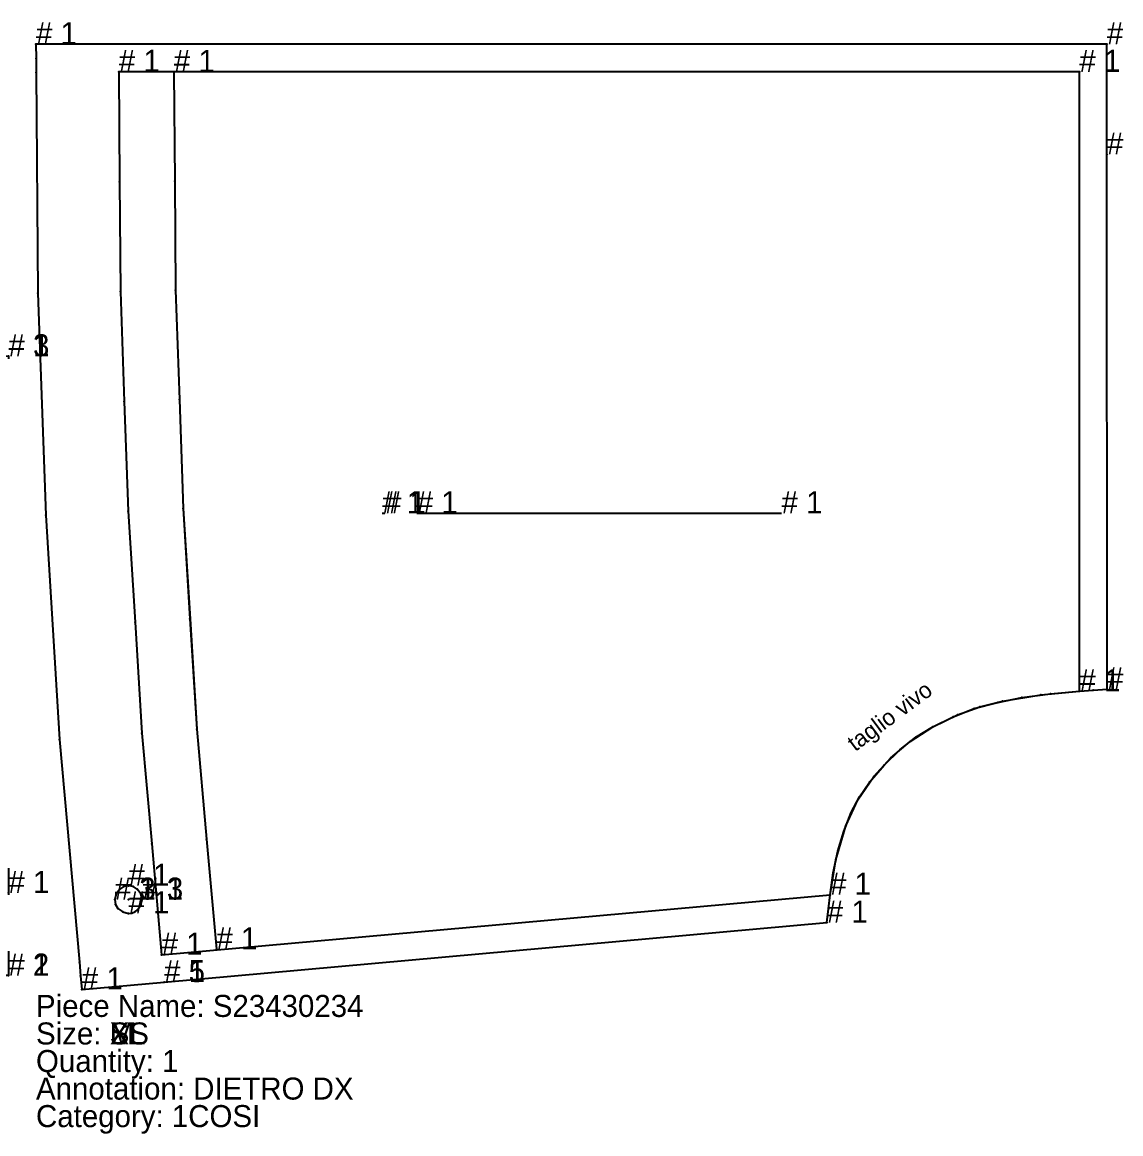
# Model space of a CAD drawing. Extents: x -10 to 8445, y -315 to 270.
# Drawn here: x 621.8 to 1020.8, y -224 to 179.6 of the extents above; entities that cross this region are included whole.
import ezdxf

# ---------------------------------------------------------------- set-up
doc = ezdxf.new("R2010")
doc.units = 0

# ---------------------------------------------------------------- blocks, each defined once
blk = doc.blocks.new('S23430225-S_S')
at = {"layer": '1'}
blk.add_lwpolyline([(-31495.2949, -60101.7578), (-31495.293, -60101.7578), (-31254.5645, -60123.3633), (-31253.9922, -60128.4297), (-31253.4199, -60133.5), (-31252.3047, -60141.4805), (-31250.5801, -60149.3477), (-31248.4219, -60156.4375), (-31245.6797, -60163.3242), (-31242.7246, -60169.0508), (-31239.0977, -60174.3789), (-31233.8125, -60180.5898), (-31227.9609, -60186.2695), (-31222.2012, -60190.6758), (-31216.0313, -60194.4883), (-31208.707, -60198.1172), (-31201.0918, -60201.0977), (-31192.5059, -60203.3398), (-31183.8008, -60205.0469), (-31173.3418, -60206.4844), (-31162.8164, -60207.3828), (-31162.8516, -60402.2383), (-31162.8594, -60432.2461), (-31541.7441, -60432.2578), (-31541.7402, -60432.1406), (-31541.7363, -60432.0195), (-31541.1133, -60351.8438), (-31538.2969, -60271.293), (-31533.2559, -60189.8906), (-31526.0684, -60109.0664), (-31525.623, -60104.1016), (-31525.1836, -60099.1328)], close=True, dxfattribs=at)
at = {"layer": '13'}
blk.add_point((-31508.2168, -60131.7344), dxfattribs=at)
at = {"layer": '14'}
blk.add_lwpolyline([(-31496.1836, -60111.7227), (-31253.4238, -60133.5), (-31251.3516, -60146.2188), (-31247.6641, -60158.5664), (-31243.3184, -60167.9063), (-31237.5195, -60176.4141), (-31231.3652, -60183.1953), (-31224.3652, -60189.1055), (-31216.0332, -60194.4844), (-31207.1055, -60198.8164), (-31199.0547, -60201.7461), (-31190.7324, -60203.8203), (-31176.834, -60206.0508), (-31162.8164, -60207.3789), (-31162.8574, -60432.2461), (-31511.7461, -60432.2539), (-31511.4336, -60392.3672), (-31511.1191, -60352.4805), (-31509.7266, -60312.6094), (-31508.332, -60272.7422), (-31505.8359, -60232.4453), (-31503.3398, -60192.1484), (-31499.7617, -60151.9453)], close=True, dxfattribs=at)
at = {"layer": '2'}
for p in [(-31525.1836, -60099.1328), (-31495.2949, -60101.7578), (-31525.623, -60104.1016), (-31526.0684, -60109.0664), (-31496.1836, -60111.7227), (-31476.2871, -60113.6797), (-31254.5645, -60123.3633), (-31508.2188, -60126.7383), (-31508.2148, -60126.7383), (-31513.2148, -60131.7383), (-31513.2148, -60131.7422), (-31512.0293, -60128.5313), (-31505.0176, -60127.9141), (-31503.2148, -60131.7383), (-31503.2148, -60131.7422), (-31253.9922, -60128.4297), (-31511.418, -60135.5469), (-31505.0176, -60135.5469), (-31253.4238, -60133.5), (-31253.4199, -60133.5), (-31508.2168, -60136.7383), (-31508.2148, -60136.7383), (-31499.7617, -60151.9453), (-31250.5801, -60149.3477), (-31479.8418, -60153.6484), (-31247.6641, -60158.5664), (-31245.6797, -60163.3242), (-31239.0977, -60174.3789), (-31237.5195, -60176.4141), (-31227.9609, -60186.2695), (-31533.2559, -60189.8906), (-31503.3398, -60192.1484), (-31224.3652, -60189.1055), (-31483.3965, -60193.6172), (-31216.0313, -60194.4883), (-31207.1055, -60198.8164), (-31201.0918, -60201.0977), (-31190.7324, -60203.8203), (-31183.8008, -60205.0469), (-31162.8164, -60207.3789), (-31162.8164, -60207.3828), (-31505.8359, -60232.4453), (-31485.877, -60233.6641), (-31538.2969, -60271.293), (-31508.332, -60272.7422), (-31488.3555, -60273.7109), (-31509.7266, -60312.6094), (-31489.7383, -60313.3281), (-31541.1133, -60351.8438), (-31511.1191, -60352.4805), (-31491.1211, -60352.9453), (-31511.4336, -60392.3672), (-31491.4277, -60392.5859), (-31541.7441, -60432.2578), (-31541.7402, -60432.1406), (-31541.7363, -60432.0195), (-31511.7461, -60432.2539), (-31491.7344, -60432.2266), (-31162.8594, -60432.2461), (-31162.8574, -60432.2461)]:
    blk.add_point(p, dxfattribs=at)
at = {"layer": '3'}
for p in [(-31495.293, -60101.7578), (-31510.2793, -60127.3008), (-31507.0547, -60126.8359), (-31505.9648, -60127.2383), (-31512.9727, -60130.0078), (-31503.7832, -60129.668), (-31512.6465, -60133.7969), (-31503.7871, -60133.8008), (-31509.9492, -60136.4922), (-31506.4863, -60136.4922), (-31252.3047, -60141.4805), (-31251.3516, -60146.2188), (-31248.4219, -60156.4375), (-31243.3184, -60167.9063), (-31242.7246, -60169.0508), (-31233.8125, -60180.5898), (-31231.3652, -60183.1953), (-31222.2012, -60190.6758), (-31216.0332, -60194.4844), (-31208.707, -60198.1172), (-31199.0547, -60201.7461), (-31192.5059, -60203.3398), (-31176.834, -60206.0508), (-31173.3418, -60206.4844), (-31162.8516, -60402.2383)]:
    blk.add_point(p, dxfattribs=at)
at = {"layer": '4'}
for p in [(-31495.293, -60101.7578, 10), (-31162.8516, -60402.2383, 10)]:
    blk.add_point(p, dxfattribs=at)
at = {"layer": '5'}
blk.add_line((-31416.0645, -60271.9844), (-31415.0645, -60271.9844), dxfattribs=at)
at = {"layer": '7'}
blk.add_line((-31403.5371, -60271.9922), (-31271.0234, -60271.9922), dxfattribs=at)
at = {"layer": '8'}
for points in [[(-31491.7344, -60432.2266), (-31491.4277, -60392.5859), (-31491.1211, -60352.9453), (-31489.7383, -60313.3281), (-31488.3555, -60273.7109), (-31485.877, -60233.6641), (-31483.3965, -60193.6172), (-31479.8418, -60153.6484), (-31476.2871, -60113.6797)], [(-31513.2148, -60131.7383), (-31512.9727, -60130.0078), (-31512.0293, -60128.5313), (-31510.2793, -60127.3008), (-31508.2188, -60126.7383)], [(-31508.2148, -60126.7383), (-31507.0547, -60126.8359), (-31505.9648, -60127.2383), (-31505.0176, -60127.9141), (-31503.7832, -60129.668), (-31503.2148, -60131.7383)], [(-31508.2168, -60136.7383), (-31509.9492, -60136.4922), (-31511.418, -60135.5469), (-31512.6465, -60133.7969), (-31513.2148, -60131.7422)], [(-31503.2148, -60131.7422), (-31503.7871, -60133.8008), (-31505.0176, -60135.5469), (-31506.4863, -60136.4922), (-31508.2148, -60136.7383)]]:
    blk.add_lwpolyline(points, dxfattribs=at)
at = {"layer": '1'}
for s, p in [('# 1', (-31525.1836, -60099.1328)), ('# 1', (-31495.2949, -60101.7578)), ('# 5', (-31495.293, -60101.7578)), ('# 1', (-31254.5645, -60123.3633)), ('# 3', (-31162.8164, -60207.3828)), ('# 1', (-31162.8516, -60402.2383)), ('# 1', (-31541.7441, -60432.2578)), ('# 2', (-31162.8594, -60432.2461)), ('Piece Name: S23430225', (-31541.7383, -60442.2539)), ('Size: S', (-31541.7383, -60452.2539)), ('Quantity: 1', (-31541.7383, -60462.2539)), ('Annotation: DIETRO SX', (-31541.7383, -60472.2539)), ('Category: 1COSI', (-31541.7383, -60482.2539))]:
    blk.add_text(s, height=8, dxfattribs=at).set_placement(p)
at = {"layer": '14'}
for p in [(-31496.1836, -60111.7227), (-31253.4238, -60133.5), (-31162.8164, -60207.3789), (-31511.7461, -60432.2539), (-31162.8574, -60432.2461)]:
    blk.add_text('# 1', height=8, dxfattribs=at).set_placement(p)
at = {"layer": '19'}
blk.add_text('taglio vivo', height=6, rotation=-36.6686, dxfattribs=at).set_placement((-31244.2871, -60185.2852))
at = {"layer": '2'}
for s, p in [('# 1', (-31525.1836, -60099.1328)), ('# 1', (-31495.2949, -60101.7578)), ('# 1', (-31496.1836, -60111.7227)), ('# 1', (-31476.2871, -60113.6797)), ('# 1', (-31254.5645, -60123.3633)), ('# 1', (-31508.2188, -60126.7383)), ('# 1', (-31508.2148, -60126.7383)), ('# 6', (-31513.2148, -60131.7422)), ('# 6', (-31503.2148, -60131.7422)), ('# 1', (-31513.2148, -60131.7383)), ('# 1', (-31503.2148, -60131.7383)), ('# 1', (-31253.4238, -60133.5)), ('# 7', (-31508.2168, -60136.7383)), ('# 1', (-31508.2148, -60136.7383)), ('# 3', (-31162.8164, -60207.3828)), ('# 1', (-31162.8164, -60207.3789)), ('# 1', (-31541.7441, -60432.2578)), ('# 1', (-31511.7461, -60432.2539)), ('# 1', (-31491.7344, -60432.2266)), ('# 2', (-31162.8594, -60432.2461)), ('# 1', (-31162.8574, -60432.2461))]:
    blk.add_text(s, height=8, dxfattribs=at).set_placement(p)
at = {"layer": '3'}
for s, p in [('# 5', (-31495.293, -60101.7578)), ('# 1', (-31162.8516, -60402.2383))]:
    blk.add_text(s, height=8, dxfattribs=at).set_placement(p)
at = {"layer": '4'}
for s, p in [('# 5', (-31495.293, -60101.7578)), ('# 1', (-31162.8516, -60402.2383))]:
    blk.add_text(s, height=8, dxfattribs=at).set_placement(p)
at = {"layer": '5'}
for p in [(-31416.0645, -60271.9844), (-31415.0645, -60271.9844)]:
    blk.add_text('# 1', height=8, dxfattribs=at).set_placement(p)
at = {"layer": '7'}
for p in [(-31403.5371, -60271.9922), (-31271.0234, -60271.9922)]:
    blk.add_text('# 1', height=8, dxfattribs=at).set_placement(p)
at = {"layer": '8'}
for s, p in [('# 1', (-31476.2871, -60113.6797)), ('# 1', (-31508.2188, -60126.7383)), ('# 1', (-31508.2148, -60126.7383)), ('# 6', (-31513.2148, -60131.7422)), ('# 6', (-31503.2148, -60131.7422)), ('# 1', (-31513.2148, -60131.7383)), ('# 1', (-31503.2148, -60131.7383)), ('# 7', (-31508.2168, -60136.7383)), ('# 1', (-31508.2148, -60136.7383)), ('# 1', (-31491.7344, -60432.2266))]:
    blk.add_text(s, height=8, dxfattribs=at).set_placement(p)
blk = doc.blocks.new('S23430234-S_XS')
at = {"layer": '1'}
blk.add_lwpolyline([(-31495.2949, 60101.7578), (-31495.2949, 60101.7578), (-31254.5645, 60123.3633), (-31253.9922, 60128.4297), (-31253.4199, 60133.5), (-31252.3027, 60141.4844), (-31250.5801, 60149.3477), (-31248.4199, 60156.4414), (-31245.6797, 60163.3242), (-31242.7207, 60169.0586), (-31239.0977, 60174.3789), (-31233.8105, 60180.5938), (-31227.9609, 60186.2695), (-31222.1953, 60190.6797), (-31216.0313, 60194.4883), (-31208.7012, 60198.1211), (-31201.0918, 60201.0977), (-31192.5, 60203.3398), (-31183.8008, 60205.0469), (-31173.334, 60206.4922), (-31162.8223, 60207.3867), (-31157.8203, 60207.75), (-31152.8184, 60208.1133), (-31152.8438, 60402.2383), (-31152.8496, 60442.2422), (-31541.8164, 60442.2578), (-31541.7773, 60437.1406), (-31541.7363, 60432.0195), (-31541.1133, 60351.8438), (-31538.2969, 60271.293), (-31533.2559, 60189.8906), (-31526.0684, 60109.0664), (-31525.625, 60104.1016), (-31525.1836, 60099.1328)], close=True, dxfattribs=at)
at = {"layer": '13'}
blk.add_point((-31508.2168, 60131.7344), dxfattribs=at)
at = {"layer": '14'}
blk.add_lwpolyline([(-31496.1836, 60111.7227), (-31253.4238, 60133.5), (-31251.3516, 60146.2188), (-31247.6641, 60158.5664), (-31243.3184, 60167.9063), (-31237.5195, 60176.418), (-31231.3652, 60183.1953), (-31224.3652, 60189.1055), (-31216.0332, 60194.4844), (-31207.1055, 60198.8164), (-31199.0547, 60201.7461), (-31190.7324, 60203.8203), (-31176.834, 60206.0508), (-31162.8164, 60207.3789), (-31162.8574, 60432.2461), (-31511.7461, 60432.2539), (-31511.4336, 60392.3672), (-31511.1191, 60352.4805), (-31509.7266, 60312.6094), (-31508.332, 60272.7422), (-31505.8359, 60232.4453), (-31503.3398, 60192.1484), (-31499.7617, 60151.9453)], close=True, dxfattribs=at)
at = {"layer": '2'}
for p in [(-31541.8164, 60442.2578), (-31152.8496, 60442.2422), (-31541.7773, 60437.1406), (-31541.7363, 60432.0195), (-31511.7461, 60432.2539), (-31491.7344, 60432.2266), (-31162.8574, 60432.2461), (-31511.4336, 60392.3672), (-31491.4277, 60392.5859), (-31541.1133, 60351.8438), (-31511.1191, 60352.4805), (-31491.1211, 60352.9453), (-31509.7266, 60312.6094), (-31489.7383, 60313.3281), (-31488.3555, 60273.7109), (-31538.2969, 60271.293), (-31508.332, 60272.7422), (-31485.875, 60233.6641), (-31505.8359, 60232.4453), (-31183.8008, 60205.0469), (-31162.8223, 60207.3867), (-31162.8164, 60207.3789), (-31157.8203, 60207.75), (-31152.8184, 60208.1133), (-31201.0918, 60201.0977), (-31190.7324, 60203.8203), (-31207.1055, 60198.8164), (-31483.3965, 60193.6172), (-31216.0313, 60194.4883), (-31533.2559, 60189.8906), (-31503.3398, 60192.1484), (-31224.3652, 60189.1055), (-31227.9609, 60186.2695), (-31237.5195, 60176.418), (-31239.0977, 60174.3789), (-31245.6797, 60163.3242), (-31247.6641, 60158.5664), (-31479.8418, 60153.6484), (-31499.7617, 60151.9453), (-31250.5801, 60149.3477), (-31508.2148, 60136.7383), (-31508.2148, 60136.7383), (-31511.418, 60135.5469), (-31505.0176, 60135.5469), (-31253.4238, 60133.5), (-31253.4199, 60133.5), (-31513.2148, 60131.7383), (-31513.2148, 60131.7383), (-31512.0293, 60128.5313), (-31505.0176, 60127.918), (-31503.2148, 60131.7383), (-31503.2148, 60131.7383), (-31253.9922, 60128.4297), (-31508.2188, 60126.7383), (-31508.2148, 60126.7383), (-31254.5645, 60123.3633), (-31496.1836, 60111.7227), (-31476.2871, 60113.6797), (-31526.0684, 60109.0664), (-31525.625, 60104.1016), (-31495.2949, 60101.7578), (-31525.1836, 60099.1328)]:
    blk.add_point(p, dxfattribs=at)
at = {"layer": '3'}
for p in [(-31152.8438, 60402.2383), (-31176.834, 60206.0508), (-31173.334, 60206.4922), (-31199.0547, 60201.7461), (-31192.5, 60203.3398), (-31208.7012, 60198.1211), (-31216.0332, 60194.4844), (-31222.1953, 60190.6797), (-31233.8105, 60180.5938), (-31231.3652, 60183.1953), (-31242.7207, 60169.0586), (-31243.3184, 60167.9063), (-31248.4199, 60156.4414), (-31251.3516, 60146.2188), (-31252.3027, 60141.4844), (-31509.9492, 60136.4922), (-31506.4863, 60136.4922), (-31512.6465, 60133.7969), (-31503.7871, 60133.8008), (-31512.9727, 60130.0078), (-31503.7832, 60129.668), (-31510.2793, 60127.3008), (-31507.0547, 60126.8359), (-31505.9648, 60127.2383), (-31495.2949, 60101.7578)]:
    blk.add_point(p, dxfattribs=at)
at = {"layer": '4'}
for p in [(-31152.8438, 60402.2383, 10), (-31495.2949, 60101.7578, 10)]:
    blk.add_point(p, dxfattribs=at)
at = {"layer": '5'}
blk.add_line((-31416.0645, 60271.9844), (-31415.0645, 60271.9844), dxfattribs=at)
at = {"layer": '7'}
blk.add_line((-31403.5371, 60271.9922), (-31271.0234, 60271.9922), dxfattribs=at)
at = {"layer": '8'}
for points in [[(-31491.7344, 60432.2266), (-31491.4277, 60392.5859), (-31491.1211, 60352.9453), (-31489.7383, 60313.3281), (-31488.3555, 60273.7109), (-31485.875, 60233.6641), (-31483.3965, 60193.6172), (-31479.8418, 60153.6484), (-31476.2871, 60113.6797)], [(-31508.2148, 60136.7383), (-31509.9492, 60136.4922), (-31511.418, 60135.5469), (-31512.6465, 60133.7969), (-31513.2148, 60131.7383)], [(-31503.2148, 60131.7383), (-31503.7871, 60133.8008), (-31505.0176, 60135.5469), (-31506.4863, 60136.4922), (-31508.2148, 60136.7383)], [(-31513.2148, 60131.7383), (-31512.9727, 60130.0078), (-31512.0293, 60128.5313), (-31510.2793, 60127.3008), (-31508.2188, 60126.7383)], [(-31508.2148, 60126.7383), (-31507.0547, 60126.8359), (-31505.9648, 60127.2383), (-31505.0176, 60127.918), (-31503.7832, 60129.668), (-31503.2148, 60131.7383)]]:
    blk.add_lwpolyline(points, dxfattribs=at)
at = {"layer": '1'}
for s, p in [('Piece Name: S23430234', (-31541.8145, 60089.1289)), ('Size: XS', (-31541.8145, 60079.1289))]:
    blk.add_text(s, height=8, dxfattribs=at).set_placement(p)
at = {"layer": '19'}
blk.add_text('taglio vivo', height=6, rotation=36.6686, dxfattribs=at).set_placement((-31244.2871, 60185.2852))
blk = doc.blocks.new('S23430234-S_S')
at = {"layer": '1'}
blk.add_lwpolyline([(-31495.2949, 60101.7578), (-31495.293, 60101.7578), (-31254.5645, 60123.3633), (-31253.9922, 60128.4297), (-31253.4199, 60133.5), (-31252.3027, 60141.4844), (-31250.5801, 60149.3477), (-31248.4199, 60156.4414), (-31245.6797, 60163.3242), (-31242.7207, 60169.0586), (-31239.0977, 60174.3789), (-31233.8105, 60180.5938), (-31227.9609, 60186.2695), (-31222.1953, 60190.6797), (-31216.0313, 60194.4883), (-31208.7012, 60198.1211), (-31201.0918, 60201.0977), (-31192.5, 60203.3398), (-31183.8008, 60205.0469), (-31173.334, 60206.4922), (-31162.8223, 60207.3867), (-31157.8203, 60207.7539), (-31152.8184, 60208.1133), (-31152.8438, 60402.2383), (-31152.8496, 60442.2422), (-31541.8164, 60442.2578), (-31541.7773, 60437.1406), (-31541.7363, 60432.0195), (-31541.1133, 60351.8438), (-31538.2969, 60271.293), (-31533.2559, 60189.8906), (-31526.0684, 60109.0664), (-31525.623, 60104.1016), (-31525.1836, 60099.1328)], close=True, dxfattribs=at)
at = {"layer": '13'}
blk.add_point((-31508.2168, 60131.7344), dxfattribs=at)
at = {"layer": '14'}
blk.add_lwpolyline([(-31496.1836, 60111.7227), (-31253.4238, 60133.5), (-31251.3516, 60146.2188), (-31247.6641, 60158.5664), (-31243.3184, 60167.9063), (-31237.5195, 60176.4141), (-31231.3652, 60183.1953), (-31224.3652, 60189.1055), (-31216.0332, 60194.4844), (-31207.1055, 60198.8164), (-31199.0547, 60201.7461), (-31190.7324, 60203.8203), (-31176.834, 60206.0508), (-31162.8164, 60207.3789), (-31162.8574, 60432.2461), (-31511.7461, 60432.2539), (-31511.4336, 60392.3672), (-31511.1191, 60352.4805), (-31509.7266, 60312.6094), (-31508.332, 60272.7422), (-31505.8359, 60232.4453), (-31503.3398, 60192.1484), (-31499.7617, 60151.9453)], close=True, dxfattribs=at)
at = {"layer": '2'}
for p in [(-31541.8164, 60442.2578), (-31152.8496, 60442.2422), (-31541.7773, 60437.1406), (-31541.7363, 60432.0195), (-31511.7461, 60432.2539), (-31491.7344, 60432.2266), (-31162.8574, 60432.2461), (-31511.4336, 60392.3672), (-31491.4277, 60392.5859), (-31541.1133, 60351.8438), (-31511.1191, 60352.4805), (-31491.1211, 60352.9453), (-31509.7266, 60312.6094), (-31489.7383, 60313.3281), (-31488.3555, 60273.7109), (-31538.2969, 60271.293), (-31508.332, 60272.7422), (-31485.877, 60233.6641), (-31505.8359, 60232.4453), (-31183.8008, 60205.0469), (-31162.8223, 60207.3867), (-31162.8164, 60207.3789), (-31157.8203, 60207.7539), (-31152.8184, 60208.1133), (-31201.0918, 60201.0977), (-31190.7324, 60203.8203), (-31207.1055, 60198.8164), (-31483.3965, 60193.6172), (-31216.0313, 60194.4883), (-31533.2559, 60189.8906), (-31503.3398, 60192.1484), (-31224.3652, 60189.1055), (-31227.9609, 60186.2695), (-31237.5195, 60176.4141), (-31239.0977, 60174.3789), (-31245.6797, 60163.3242), (-31247.6641, 60158.5664), (-31479.8418, 60153.6484), (-31499.7617, 60151.9453), (-31250.5801, 60149.3477), (-31508.2148, 60136.7383), (-31508.2129, 60136.7383), (-31511.418, 60135.5469), (-31505.0176, 60135.5469), (-31253.4238, 60133.5), (-31253.4199, 60133.5), (-31513.2148, 60131.7383), (-31513.2148, 60131.7344), (-31512.0293, 60128.5313), (-31505.0176, 60127.9141), (-31503.2148, 60131.7383), (-31503.2148, 60131.7344), (-31253.9922, 60128.4297), (-31508.2188, 60126.7383), (-31508.2148, 60126.7383), (-31254.5645, 60123.3633), (-31496.1836, 60111.7227), (-31476.2871, 60113.6797), (-31526.0684, 60109.0664), (-31525.623, 60104.1016), (-31495.2949, 60101.7578), (-31525.1836, 60099.1328)]:
    blk.add_point(p, dxfattribs=at)
at = {"layer": '3'}
for p in [(-31152.8438, 60402.2383), (-31176.834, 60206.0508), (-31173.334, 60206.4922), (-31199.0547, 60201.7461), (-31192.5, 60203.3398), (-31208.7012, 60198.1211), (-31216.0332, 60194.4844), (-31222.1953, 60190.6797), (-31233.8105, 60180.5938), (-31231.3652, 60183.1953), (-31242.7207, 60169.0586), (-31243.3184, 60167.9063), (-31248.4199, 60156.4414), (-31251.3516, 60146.2188), (-31252.3027, 60141.4844), (-31509.9492, 60136.4922), (-31506.4863, 60136.4922), (-31512.6465, 60133.7969), (-31503.7871, 60133.8008), (-31512.9727, 60130.0078), (-31503.7832, 60129.668), (-31510.2793, 60127.3008), (-31507.0547, 60126.8359), (-31505.9648, 60127.2383), (-31495.293, 60101.7578)]:
    blk.add_point(p, dxfattribs=at)
at = {"layer": '4'}
for p in [(-31152.8438, 60402.2383, 10), (-31495.293, 60101.7578, 10)]:
    blk.add_point(p, dxfattribs=at)
at = {"layer": '5'}
blk.add_line((-31416.0645, 60271.9844), (-31415.0645, 60271.9844), dxfattribs=at)
at = {"layer": '7'}
blk.add_line((-31403.5371, 60271.9922), (-31271.0234, 60271.9922), dxfattribs=at)
at = {"layer": '8'}
for points in [[(-31491.7344, 60432.2266), (-31491.4277, 60392.5859), (-31491.1211, 60352.9453), (-31489.7383, 60313.3281), (-31488.3555, 60273.7109), (-31485.877, 60233.6641), (-31483.3965, 60193.6172), (-31479.8418, 60153.6484), (-31476.2871, 60113.6797)], [(-31508.2148, 60136.7383), (-31509.9492, 60136.4922), (-31511.418, 60135.5469), (-31512.6465, 60133.7969), (-31513.2148, 60131.7383)], [(-31503.2148, 60131.7383), (-31503.7871, 60133.8008), (-31505.0176, 60135.5469), (-31506.4863, 60136.4922), (-31508.2129, 60136.7383)], [(-31513.2148, 60131.7344), (-31512.9727, 60130.0078), (-31512.0293, 60128.5313), (-31510.2793, 60127.3008), (-31508.2188, 60126.7383)], [(-31508.2148, 60126.7383), (-31507.0547, 60126.8359), (-31505.9648, 60127.2383), (-31505.0176, 60127.9141), (-31503.7832, 60129.668), (-31503.2148, 60131.7344)]]:
    blk.add_lwpolyline(points, dxfattribs=at)
at = {"layer": '1'}
for s, p in [('# 1', (-31541.8164, 60442.2578)), ('# 1', (-31152.8496, 60442.2422)), ('# 1', (-31152.8438, 60402.2383)), ('# 1', (-31152.8184, 60208.1133)), ('# 1', (-31254.5645, 60123.3633)), ('# 1', (-31495.2949, 60101.7578)), ('# 5', (-31495.293, 60101.7578)), ('# 1', (-31525.1836, 60099.1328)), ('Piece Name: S23430234', (-31541.8145, 60089.1289)), ('Size: S', (-31541.8145, 60079.1289)), ('Quantity: 1', (-31541.8145, 60069.1289)), ('Annotation: DIETRO DX', (-31541.8145, 60059.1289)), ('Category: 1COSI', (-31541.8145, 60049.1289))]:
    blk.add_text(s, height=8, dxfattribs=at).set_placement(p)
at = {"layer": '14'}
for p in [(-31511.7461, 60432.2539), (-31162.8574, 60432.2461), (-31162.8164, 60207.3789), (-31253.4238, 60133.5), (-31496.1836, 60111.7227)]:
    blk.add_text('# 1', height=8, dxfattribs=at).set_placement(p)
at = {"layer": '19'}
blk.add_text('taglio vivo', height=6, rotation=36.6686, dxfattribs=at).set_placement((-31244.2871, 60185.2852))
at = {"layer": '2'}
for s, p in [('# 1', (-31541.8164, 60442.2578)), ('# 1', (-31152.8496, 60442.2422)), ('# 1', (-31511.7461, 60432.2539)), ('# 1', (-31491.7344, 60432.2266)), ('# 1', (-31162.8574, 60432.2461)), ('# 1', (-31162.8164, 60207.3789)), ('# 1', (-31152.8184, 60208.1133)), ('# 1', (-31508.2148, 60136.7383)), ('# 1', (-31508.2129, 60136.7383)), ('# 1', (-31253.4238, 60133.5)), ('# 3', (-31513.2148, 60131.7344)), ('# 1', (-31513.2148, 60131.7383)), ('# 3', (-31503.2148, 60131.7344)), ('# 1', (-31503.2148, 60131.7383)), ('# 1', (-31508.2188, 60126.7383)), ('# 1', (-31508.2148, 60126.7383)), ('# 1', (-31254.5645, 60123.3633)), ('# 1', (-31496.1836, 60111.7227)), ('# 1', (-31476.2871, 60113.6797)), ('# 1', (-31495.2949, 60101.7578)), ('# 1', (-31525.1836, 60099.1328))]:
    blk.add_text(s, height=8, dxfattribs=at).set_placement(p)
at = {"layer": '3'}
for s, p in [('# 1', (-31152.8438, 60402.2383)), ('# 5', (-31495.293, 60101.7578))]:
    blk.add_text(s, height=8, dxfattribs=at).set_placement(p)
at = {"layer": '4'}
for s, p in [('# 1', (-31152.8438, 60402.2383)), ('# 5', (-31495.293, 60101.7578))]:
    blk.add_text(s, height=8, dxfattribs=at).set_placement(p)
at = {"layer": '5'}
for p in [(-31416.0645, 60271.9844), (-31415.0645, 60271.9844)]:
    blk.add_text('# 1', height=8, dxfattribs=at).set_placement(p)
at = {"layer": '7'}
for p in [(-31403.5371, 60271.9922), (-31271.0234, 60271.9922)]:
    blk.add_text('# 1', height=8, dxfattribs=at).set_placement(p)
at = {"layer": '8'}
for s, p in [('# 1', (-31491.7344, 60432.2266)), ('# 1', (-31508.2148, 60136.7383)), ('# 1', (-31508.2129, 60136.7383)), ('# 3', (-31513.2148, 60131.7344)), ('# 1', (-31513.2148, 60131.7383)), ('# 3', (-31503.2148, 60131.7344)), ('# 1', (-31503.2148, 60131.7383)), ('# 1', (-31508.2188, 60126.7383)), ('# 1', (-31508.2148, 60126.7383)), ('# 1', (-31476.2871, 60113.6797))]:
    blk.add_text(s, height=8, dxfattribs=at).set_placement(p)
blk = doc.blocks.new('S23430234-S_M')
at = {"layer": '1'}
blk.add_lwpolyline([(-31495.2949, 60101.7578), (-31495.2949, 60101.7578), (-31254.5645, 60123.3633), (-31253.9922, 60128.4297), (-31253.4199, 60133.5), (-31252.3027, 60141.4844), (-31250.5801, 60149.3477), (-31248.4199, 60156.4414), (-31245.6797, 60163.3242), (-31242.7207, 60169.0586), (-31239.0977, 60174.3789), (-31233.8105, 60180.5938), (-31227.9609, 60186.2695), (-31222.1953, 60190.6797), (-31216.0313, 60194.4883), (-31208.7012, 60198.1211), (-31201.0918, 60201.0977), (-31192.5, 60203.3398), (-31183.8008, 60205.0469), (-31173.334, 60206.4922), (-31162.8223, 60207.3867), (-31157.8203, 60207.75), (-31152.8184, 60208.1133), (-31152.8438, 60402.2383), (-31152.8496, 60442.2422), (-31541.8164, 60442.2578), (-31541.7773, 60437.1406), (-31541.7363, 60432.0195), (-31541.1133, 60351.8438), (-31538.2969, 60271.293), (-31533.2559, 60189.8906), (-31526.0684, 60109.0664), (-31525.625, 60104.1016), (-31525.1836, 60099.1328)], close=True, dxfattribs=at)
at = {"layer": '13'}
blk.add_point((-31508.2168, 60131.7344), dxfattribs=at)
at = {"layer": '14'}
blk.add_lwpolyline([(-31496.1836, 60111.7227), (-31253.4238, 60133.5), (-31251.3516, 60146.2188), (-31247.6641, 60158.5664), (-31243.3184, 60167.9063), (-31237.5195, 60176.418), (-31231.3652, 60183.1953), (-31224.3652, 60189.1055), (-31216.0332, 60194.4844), (-31207.1055, 60198.8164), (-31199.0547, 60201.7461), (-31190.7324, 60203.8203), (-31176.834, 60206.0508), (-31162.8164, 60207.3789), (-31162.8574, 60432.2461), (-31511.7461, 60432.2539), (-31511.4336, 60392.3672), (-31511.1191, 60352.4805), (-31509.7266, 60312.6094), (-31508.332, 60272.7422), (-31505.8359, 60232.4453), (-31503.3398, 60192.1484), (-31499.7617, 60151.9453)], close=True, dxfattribs=at)
at = {"layer": '2'}
for p in [(-31541.8164, 60442.2578), (-31152.8496, 60442.2422), (-31541.7773, 60437.1406), (-31541.7363, 60432.0195), (-31511.7461, 60432.2539), (-31491.7344, 60432.2266), (-31162.8574, 60432.2461), (-31511.4336, 60392.3672), (-31491.4277, 60392.5859), (-31541.1133, 60351.8438), (-31511.1191, 60352.4805), (-31491.1211, 60352.9453), (-31509.7266, 60312.6094), (-31489.7383, 60313.3281), (-31488.3555, 60273.7109), (-31538.2969, 60271.293), (-31508.332, 60272.7422), (-31485.875, 60233.6641), (-31505.8359, 60232.4453), (-31183.8008, 60205.0469), (-31162.8223, 60207.3867), (-31162.8164, 60207.3789), (-31157.8203, 60207.75), (-31152.8184, 60208.1133), (-31201.0918, 60201.0977), (-31190.7324, 60203.8203), (-31207.1055, 60198.8164), (-31483.3965, 60193.6172), (-31216.0313, 60194.4883), (-31533.2559, 60189.8906), (-31503.3398, 60192.1484), (-31224.3652, 60189.1055), (-31227.9609, 60186.2695), (-31237.5195, 60176.418), (-31239.0977, 60174.3789), (-31245.6797, 60163.3242), (-31247.6641, 60158.5664), (-31479.8418, 60153.6484), (-31499.7617, 60151.9453), (-31250.5801, 60149.3477), (-31508.2148, 60136.7383), (-31508.2148, 60136.7383), (-31511.418, 60135.5469), (-31505.0176, 60135.5469), (-31253.4238, 60133.5), (-31253.4199, 60133.5), (-31513.2148, 60131.7383), (-31513.2148, 60131.7383), (-31512.0293, 60128.5313), (-31505.0176, 60127.918), (-31503.2148, 60131.7383), (-31503.2148, 60131.7383), (-31253.9922, 60128.4297), (-31508.2188, 60126.7383), (-31508.2148, 60126.7383), (-31254.5645, 60123.3633), (-31496.1836, 60111.7227), (-31476.2871, 60113.6797), (-31526.0684, 60109.0664), (-31525.625, 60104.1016), (-31495.2949, 60101.7578), (-31525.1836, 60099.1328)]:
    blk.add_point(p, dxfattribs=at)
at = {"layer": '3'}
for p in [(-31152.8438, 60402.2383), (-31176.834, 60206.0508), (-31173.334, 60206.4922), (-31199.0547, 60201.7461), (-31192.5, 60203.3398), (-31208.7012, 60198.1211), (-31216.0332, 60194.4844), (-31222.1953, 60190.6797), (-31233.8105, 60180.5938), (-31231.3652, 60183.1953), (-31242.7207, 60169.0586), (-31243.3184, 60167.9063), (-31248.4199, 60156.4414), (-31251.3516, 60146.2188), (-31252.3027, 60141.4844), (-31509.9492, 60136.4922), (-31506.4863, 60136.4922), (-31512.6465, 60133.7969), (-31503.7871, 60133.8008), (-31512.9727, 60130.0078), (-31503.7832, 60129.668), (-31510.2793, 60127.3008), (-31507.0547, 60126.8359), (-31505.9648, 60127.2383), (-31495.2949, 60101.7578)]:
    blk.add_point(p, dxfattribs=at)
at = {"layer": '4'}
for p in [(-31152.8438, 60402.2383, 10), (-31495.2949, 60101.7578, 10)]:
    blk.add_point(p, dxfattribs=at)
at = {"layer": '5'}
blk.add_line((-31416.0645, 60271.9844), (-31415.0645, 60271.9844), dxfattribs=at)
at = {"layer": '7'}
blk.add_line((-31403.5371, 60271.9922), (-31271.0234, 60271.9922), dxfattribs=at)
at = {"layer": '8'}
for points in [[(-31491.7344, 60432.2266), (-31491.4277, 60392.5859), (-31491.1211, 60352.9453), (-31489.7383, 60313.3281), (-31488.3555, 60273.7109), (-31485.875, 60233.6641), (-31483.3965, 60193.6172), (-31479.8418, 60153.6484), (-31476.2871, 60113.6797)], [(-31508.2148, 60136.7383), (-31509.9492, 60136.4922), (-31511.418, 60135.5469), (-31512.6465, 60133.7969), (-31513.2148, 60131.7383)], [(-31503.2148, 60131.7383), (-31503.7871, 60133.8008), (-31505.0176, 60135.5469), (-31506.4863, 60136.4922), (-31508.2148, 60136.7383)], [(-31513.2148, 60131.7383), (-31512.9727, 60130.0078), (-31512.0293, 60128.5313), (-31510.2793, 60127.3008), (-31508.2188, 60126.7383)], [(-31508.2148, 60126.7383), (-31507.0547, 60126.8359), (-31505.9648, 60127.2383), (-31505.0176, 60127.918), (-31503.7832, 60129.668), (-31503.2148, 60131.7383)]]:
    blk.add_lwpolyline(points, dxfattribs=at)
at = {"layer": '1'}
for s, p in [('Piece Name: S23430234', (-31541.8145, 60089.1289)), ('Size: M', (-31541.8145, 60079.1289))]:
    blk.add_text(s, height=8, dxfattribs=at).set_placement(p)
at = {"layer": '19'}
blk.add_text('taglio vivo', height=6, rotation=36.6686, dxfattribs=at).set_placement((-31244.2871, 60185.2852))
blk = doc.blocks.new('S23430234-S_L')
at = {"layer": '1'}
blk.add_lwpolyline([(-31495.2949, 60101.7578), (-31495.2949, 60101.7578), (-31254.5645, 60123.3633), (-31253.9922, 60128.4297), (-31253.4199, 60133.5), (-31252.3027, 60141.4844), (-31250.5801, 60149.3477), (-31248.4199, 60156.4414), (-31245.6797, 60163.3242), (-31242.7207, 60169.0586), (-31239.0977, 60174.3789), (-31233.8105, 60180.5938), (-31227.9609, 60186.2695), (-31222.1953, 60190.6797), (-31216.0313, 60194.4883), (-31208.7012, 60198.1211), (-31201.0918, 60201.0977), (-31192.5, 60203.3398), (-31183.8008, 60205.0469), (-31173.334, 60206.4922), (-31162.8223, 60207.3867), (-31157.8203, 60207.75), (-31152.8184, 60208.1133), (-31152.8438, 60402.2383), (-31152.8496, 60442.2422), (-31541.8164, 60442.2578), (-31541.7773, 60437.1406), (-31541.7363, 60432.0195), (-31541.1133, 60351.8438), (-31538.2969, 60271.293), (-31533.2559, 60189.8906), (-31526.0684, 60109.0664), (-31525.625, 60104.1016), (-31525.1836, 60099.1328)], close=True, dxfattribs=at)
at = {"layer": '13'}
blk.add_point((-31508.2168, 60131.7344), dxfattribs=at)
at = {"layer": '14'}
blk.add_lwpolyline([(-31496.1836, 60111.7227), (-31253.4238, 60133.5), (-31251.3516, 60146.2188), (-31247.6641, 60158.5664), (-31243.3184, 60167.9063), (-31237.5195, 60176.418), (-31231.3652, 60183.1953), (-31224.3652, 60189.1055), (-31216.0332, 60194.4844), (-31207.1055, 60198.8164), (-31199.0547, 60201.7461), (-31190.7324, 60203.8203), (-31176.834, 60206.0508), (-31162.8164, 60207.3789), (-31162.8574, 60432.2461), (-31511.7461, 60432.2539), (-31511.4336, 60392.3672), (-31511.1191, 60352.4805), (-31509.7266, 60312.6094), (-31508.332, 60272.7422), (-31505.8359, 60232.4453), (-31503.3398, 60192.1484), (-31499.7617, 60151.9453)], close=True, dxfattribs=at)
at = {"layer": '2'}
for p in [(-31541.8164, 60442.2578), (-31152.8496, 60442.2422), (-31541.7773, 60437.1406), (-31541.7363, 60432.0195), (-31511.7461, 60432.2539), (-31491.7344, 60432.2266), (-31162.8574, 60432.2461), (-31511.4336, 60392.3672), (-31491.4277, 60392.5859), (-31541.1133, 60351.8438), (-31511.1191, 60352.4805), (-31491.1211, 60352.9453), (-31509.7266, 60312.6094), (-31489.7383, 60313.3281), (-31488.3555, 60273.7109), (-31538.2969, 60271.293), (-31508.332, 60272.7422), (-31485.875, 60233.6641), (-31505.8359, 60232.4453), (-31183.8008, 60205.0469), (-31162.8223, 60207.3867), (-31162.8164, 60207.3789), (-31157.8203, 60207.75), (-31152.8184, 60208.1133), (-31201.0918, 60201.0977), (-31190.7324, 60203.8203), (-31207.1055, 60198.8164), (-31483.3965, 60193.6172), (-31216.0313, 60194.4883), (-31533.2559, 60189.8906), (-31503.3398, 60192.1484), (-31224.3652, 60189.1055), (-31227.9609, 60186.2695), (-31237.5195, 60176.418), (-31239.0977, 60174.3789), (-31245.6797, 60163.3242), (-31247.6641, 60158.5664), (-31479.8418, 60153.6484), (-31499.7617, 60151.9453), (-31250.5801, 60149.3477), (-31508.2148, 60136.7383), (-31508.2148, 60136.7383), (-31511.418, 60135.5469), (-31505.0176, 60135.5469), (-31253.4238, 60133.5), (-31253.4199, 60133.5), (-31513.2148, 60131.7383), (-31513.2148, 60131.7383), (-31512.0293, 60128.5313), (-31505.0176, 60127.918), (-31503.2148, 60131.7383), (-31503.2148, 60131.7383), (-31253.9922, 60128.4297), (-31508.2188, 60126.7383), (-31508.2148, 60126.7383), (-31254.5645, 60123.3633), (-31496.1836, 60111.7227), (-31476.2871, 60113.6797), (-31526.0684, 60109.0664), (-31525.625, 60104.1016), (-31495.2949, 60101.7578), (-31525.1836, 60099.1328)]:
    blk.add_point(p, dxfattribs=at)
at = {"layer": '3'}
for p in [(-31152.8438, 60402.2383), (-31176.834, 60206.0508), (-31173.334, 60206.4922), (-31199.0547, 60201.7461), (-31192.5, 60203.3398), (-31208.7012, 60198.1211), (-31216.0332, 60194.4844), (-31222.1953, 60190.6797), (-31233.8105, 60180.5938), (-31231.3652, 60183.1953), (-31242.7207, 60169.0586), (-31243.3184, 60167.9063), (-31248.4199, 60156.4414), (-31251.3516, 60146.2188), (-31252.3027, 60141.4844), (-31509.9492, 60136.4922), (-31506.4863, 60136.4922), (-31512.6465, 60133.7969), (-31503.7871, 60133.8008), (-31512.9727, 60130.0078), (-31503.7832, 60129.668), (-31510.2793, 60127.3008), (-31507.0547, 60126.8359), (-31505.9648, 60127.2383), (-31495.2949, 60101.7578)]:
    blk.add_point(p, dxfattribs=at)
at = {"layer": '4'}
for p in [(-31152.8438, 60402.2383, 10), (-31495.2949, 60101.7578, 10)]:
    blk.add_point(p, dxfattribs=at)
at = {"layer": '5'}
blk.add_line((-31416.0645, 60271.9844), (-31415.0645, 60271.9844), dxfattribs=at)
at = {"layer": '7'}
blk.add_line((-31403.5371, 60271.9922), (-31271.0234, 60271.9922), dxfattribs=at)
at = {"layer": '8'}
for points in [[(-31491.7344, 60432.2266), (-31491.4277, 60392.5859), (-31491.1211, 60352.9453), (-31489.7383, 60313.3281), (-31488.3555, 60273.7109), (-31485.875, 60233.6641), (-31483.3965, 60193.6172), (-31479.8418, 60153.6484), (-31476.2871, 60113.6797)], [(-31508.2148, 60136.7383), (-31509.9492, 60136.4922), (-31511.418, 60135.5469), (-31512.6465, 60133.7969), (-31513.2148, 60131.7383)], [(-31503.2148, 60131.7383), (-31503.7871, 60133.8008), (-31505.0176, 60135.5469), (-31506.4863, 60136.4922), (-31508.2148, 60136.7383)], [(-31513.2148, 60131.7383), (-31512.9727, 60130.0078), (-31512.0293, 60128.5313), (-31510.2793, 60127.3008), (-31508.2188, 60126.7383)], [(-31508.2148, 60126.7383), (-31507.0547, 60126.8359), (-31505.9648, 60127.2383), (-31505.0176, 60127.918), (-31503.7832, 60129.668), (-31503.2148, 60131.7383)]]:
    blk.add_lwpolyline(points, dxfattribs=at)
at = {"layer": '1'}
for s, p in [('Piece Name: S23430234', (-31541.8145, 60089.1289)), ('Size: L', (-31541.8145, 60079.1289))]:
    blk.add_text(s, height=8, dxfattribs=at).set_placement(p)
at = {"layer": '19'}
blk.add_text('taglio vivo', height=6, rotation=36.6686, dxfattribs=at).set_placement((-31244.2871, 60185.2852))
blk = doc.blocks.new('S23430234-S_XL')
at = {"layer": '1'}
blk.add_lwpolyline([(-31495.2949, 60101.7578), (-31495.2949, 60101.7578), (-31254.5645, 60123.3633), (-31253.9922, 60128.4297), (-31253.4199, 60133.5), (-31252.3027, 60141.4844), (-31250.5801, 60149.3477), (-31248.4199, 60156.4414), (-31245.6797, 60163.3242), (-31242.7207, 60169.0586), (-31239.0977, 60174.3789), (-31233.8105, 60180.5938), (-31227.9609, 60186.2695), (-31222.1953, 60190.6797), (-31216.0313, 60194.4883), (-31208.7012, 60198.1211), (-31201.0918, 60201.0977), (-31192.5, 60203.3398), (-31183.8008, 60205.0469), (-31173.334, 60206.4922), (-31162.8223, 60207.3867), (-31157.8203, 60207.75), (-31152.8184, 60208.1133), (-31152.8438, 60402.2383), (-31152.8496, 60442.2422), (-31541.8164, 60442.2578), (-31541.7773, 60437.1406), (-31541.7363, 60432.0195), (-31541.1133, 60351.8438), (-31538.2969, 60271.293), (-31533.2559, 60189.8906), (-31526.0684, 60109.0664), (-31525.625, 60104.1016), (-31525.1836, 60099.1328)], close=True, dxfattribs=at)
at = {"layer": '13'}
blk.add_point((-31508.2168, 60131.7344), dxfattribs=at)
at = {"layer": '14'}
blk.add_lwpolyline([(-31496.1836, 60111.7227), (-31253.4238, 60133.5), (-31251.3516, 60146.2188), (-31247.6641, 60158.5664), (-31243.3184, 60167.9063), (-31237.5195, 60176.418), (-31231.3652, 60183.1953), (-31224.3652, 60189.1055), (-31216.0332, 60194.4844), (-31207.1055, 60198.8164), (-31199.0547, 60201.7461), (-31190.7324, 60203.8203), (-31176.834, 60206.0508), (-31162.8164, 60207.3789), (-31162.8574, 60432.2461), (-31511.7461, 60432.2539), (-31511.4336, 60392.3672), (-31511.1191, 60352.4805), (-31509.7266, 60312.6094), (-31508.332, 60272.7422), (-31505.8359, 60232.4453), (-31503.3398, 60192.1484), (-31499.7617, 60151.9453)], close=True, dxfattribs=at)
at = {"layer": '2'}
for p in [(-31541.8164, 60442.2578), (-31152.8496, 60442.2422), (-31541.7773, 60437.1406), (-31541.7363, 60432.0195), (-31511.7461, 60432.2539), (-31491.7344, 60432.2266), (-31162.8574, 60432.2461), (-31511.4336, 60392.3672), (-31491.4277, 60392.5859), (-31541.1133, 60351.8438), (-31511.1191, 60352.4805), (-31491.1211, 60352.9453), (-31509.7266, 60312.6094), (-31489.7383, 60313.3281), (-31488.3555, 60273.7109), (-31538.2969, 60271.293), (-31508.332, 60272.7422), (-31485.875, 60233.6641), (-31505.8359, 60232.4453), (-31183.8008, 60205.0469), (-31162.8223, 60207.3867), (-31162.8164, 60207.3789), (-31157.8203, 60207.75), (-31152.8184, 60208.1133), (-31201.0918, 60201.0977), (-31190.7324, 60203.8203), (-31207.1055, 60198.8164), (-31483.3965, 60193.6172), (-31216.0313, 60194.4883), (-31533.2559, 60189.8906), (-31503.3398, 60192.1484), (-31224.3652, 60189.1055), (-31227.9609, 60186.2695), (-31237.5195, 60176.418), (-31239.0977, 60174.3789), (-31245.6797, 60163.3242), (-31247.6641, 60158.5664), (-31479.8418, 60153.6484), (-31499.7617, 60151.9453), (-31250.5801, 60149.3477), (-31508.2148, 60136.7383), (-31508.2148, 60136.7383), (-31511.418, 60135.5469), (-31505.0176, 60135.5469), (-31253.4238, 60133.5), (-31253.4199, 60133.5), (-31513.2148, 60131.7383), (-31513.2148, 60131.7383), (-31512.0293, 60128.5313), (-31505.0176, 60127.918), (-31503.2148, 60131.7383), (-31503.2148, 60131.7383), (-31253.9922, 60128.4297), (-31508.2188, 60126.7383), (-31508.2148, 60126.7383), (-31254.5645, 60123.3633), (-31496.1836, 60111.7227), (-31476.2871, 60113.6797), (-31526.0684, 60109.0664), (-31525.625, 60104.1016), (-31495.2949, 60101.7578), (-31525.1836, 60099.1328)]:
    blk.add_point(p, dxfattribs=at)
at = {"layer": '3'}
for p in [(-31152.8438, 60402.2383), (-31176.834, 60206.0508), (-31173.334, 60206.4922), (-31199.0547, 60201.7461), (-31192.5, 60203.3398), (-31208.7012, 60198.1211), (-31216.0332, 60194.4844), (-31222.1953, 60190.6797), (-31233.8105, 60180.5938), (-31231.3652, 60183.1953), (-31242.7207, 60169.0586), (-31243.3184, 60167.9063), (-31248.4199, 60156.4414), (-31251.3516, 60146.2188), (-31252.3027, 60141.4844), (-31509.9492, 60136.4922), (-31506.4863, 60136.4922), (-31512.6465, 60133.7969), (-31503.7871, 60133.8008), (-31512.9727, 60130.0078), (-31503.7832, 60129.668), (-31510.2793, 60127.3008), (-31507.0547, 60126.8359), (-31505.9648, 60127.2383), (-31495.2949, 60101.7578)]:
    blk.add_point(p, dxfattribs=at)
at = {"layer": '4'}
for p in [(-31152.8438, 60402.2383, 10), (-31495.2949, 60101.7578, 10)]:
    blk.add_point(p, dxfattribs=at)
at = {"layer": '5'}
blk.add_line((-31416.0645, 60271.9844), (-31415.0645, 60271.9844), dxfattribs=at)
at = {"layer": '7'}
blk.add_line((-31403.5371, 60271.9922), (-31271.0234, 60271.9922), dxfattribs=at)
at = {"layer": '8'}
for points in [[(-31491.7344, 60432.2266), (-31491.4277, 60392.5859), (-31491.1211, 60352.9453), (-31489.7383, 60313.3281), (-31488.3555, 60273.7109), (-31485.875, 60233.6641), (-31483.3965, 60193.6172), (-31479.8418, 60153.6484), (-31476.2871, 60113.6797)], [(-31508.2148, 60136.7383), (-31509.9492, 60136.4922), (-31511.418, 60135.5469), (-31512.6465, 60133.7969), (-31513.2148, 60131.7383)], [(-31503.2148, 60131.7383), (-31503.7871, 60133.8008), (-31505.0176, 60135.5469), (-31506.4863, 60136.4922), (-31508.2148, 60136.7383)], [(-31513.2148, 60131.7383), (-31512.9727, 60130.0078), (-31512.0293, 60128.5313), (-31510.2793, 60127.3008), (-31508.2188, 60126.7383)], [(-31508.2148, 60126.7383), (-31507.0547, 60126.8359), (-31505.9648, 60127.2383), (-31505.0176, 60127.918), (-31503.7832, 60129.668), (-31503.2148, 60131.7383)]]:
    blk.add_lwpolyline(points, dxfattribs=at)
at = {"layer": '1'}
for s, p in [('Piece Name: S23430234', (-31541.8145, 60089.1289)), ('Size: XL', (-31541.8145, 60079.1289))]:
    blk.add_text(s, height=8, dxfattribs=at).set_placement(p)
at = {"layer": '19'}
blk.add_text('taglio vivo', height=6, rotation=36.6686, dxfattribs=at).set_placement((-31244.2871, 60185.2852))

msp = doc.modelspace()

# ---------------------------------------------------------------- block references
at = {"layer": '1'}
for name, p in [('S23430234-S_S', (32168.5938, -60270.6914)), ('S23430225-S_S', (31779.6016, 60265.6914)), ('S23430234-S_XS', (32168.5938, -60270.6914)), ('S23430234-S_M', (32168.5938, -60270.6914)), ('S23430234-S_L', (32168.5938, -60270.6914)), ('S23430234-S_XL', (32168.5938, -60270.6914))]:
    msp.add_blockref(name, p, dxfattribs=at)

doc.saveas('drawing.dxf')
